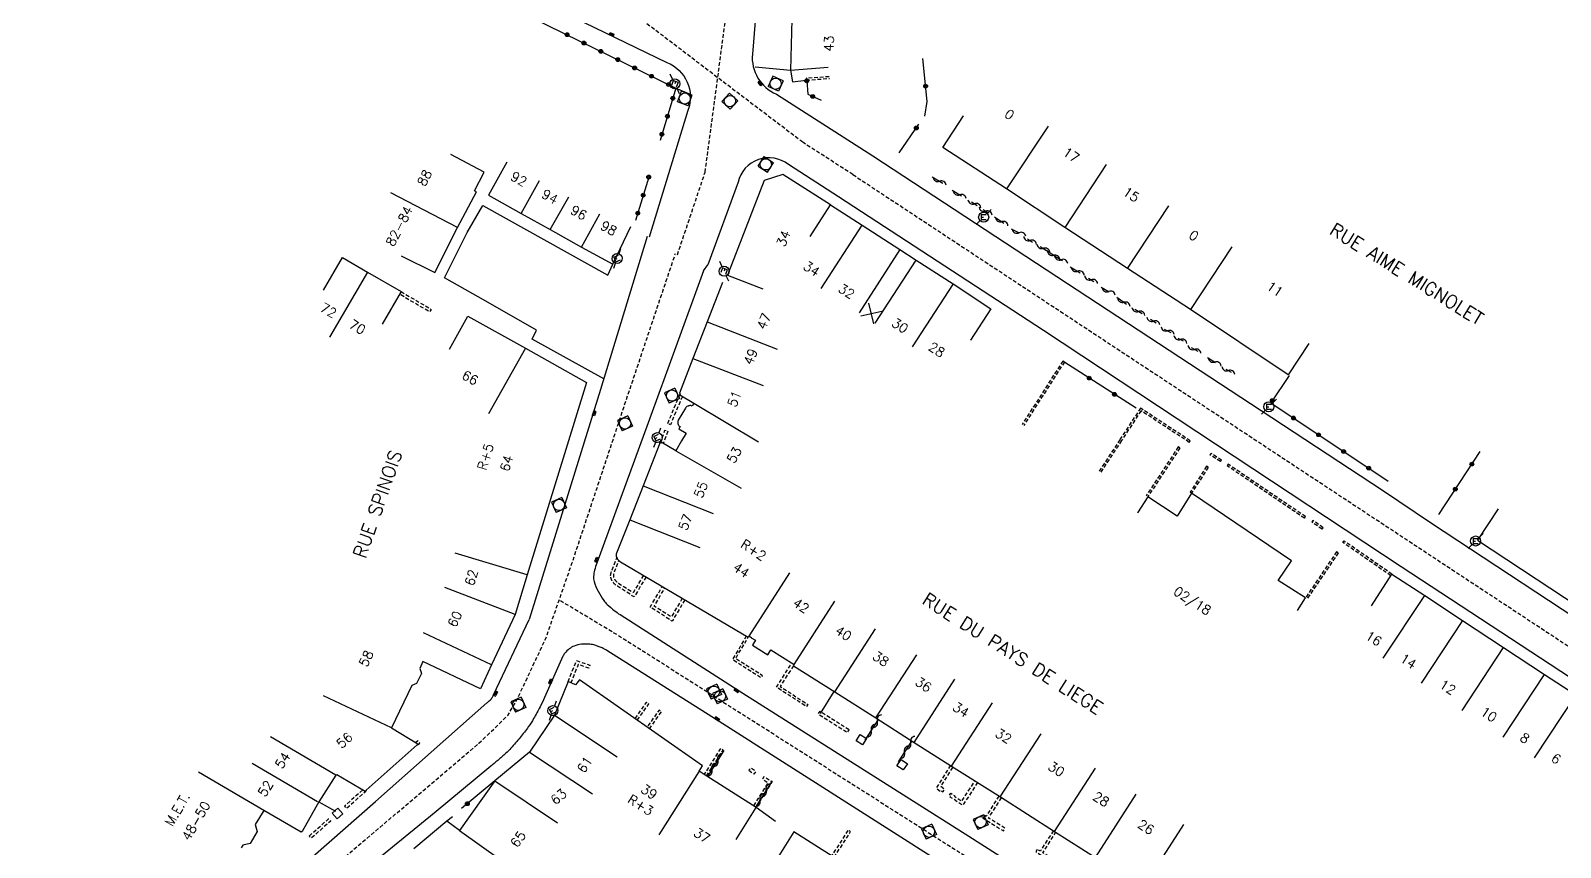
# Model space of a CAD drawing. Header units: millimetres. Extents: x 155999 to 157000, y 122000 to 123000.
# Drawn here: x 156185.3 to 156388.5, y 122509.4 to 122617.9 of the extents above; entities that cross this region are included whole.
import ezdxf
from ezdxf.enums import TextEntityAlignment as Align

# ---------------------------------------------------------------- set-up
doc = ezdxf.new("R2010")
doc.units = ezdxf.units.MM
doc.linetypes.add('DASHED', pattern=[0.75, 0.5, -0.25])
doc.layers.get('0').update_dxf_attribs({"linetype": 'CONTINUOUS'})
for name, color, linetype in [('W0001', 6, 'DASHED'), ('W0008', 7, 'CONTINUOUS'), ('W0100', 7, 'CONTINUOUS'), ('W0112', 1, 'DASHED'), ('W0310', 3, 'CONTINUOUS'), ('W0322', 7, 'CONTINUOUS'), ('W0334', 7, 'CONTINUOUS'), ('W0400', 7, 'CONTINUOUS'), ('W0420', 7, 'CONTINUOUS'), ('W0471', 7, 'CONTINUOUS'), ('W0984', 7, 'CONTINUOUS'), ('W0989', 7, 'CONTINUOUS'), ('W0991', 7, 'CONTINUOUS'), ('W1102', 7, 'CONTINUOUS')]:
    doc.layers.add(name, color=color, linetype=linetype)
doc.styles.get("Standard").update_dxf_attribs({"font": 'romans.shx', "width": 0.85})

# ---------------------------------------------------------------- blocks, each defined once
blk = doc.blocks.new('T400')
for p, q in [((-0.15, 0.3), (0.15, 0.3)), ((-0.15, -0.25), (-0.15, 0.3)), ((-0.15, 0.15), (0.15, 0.15)), ((-0.15, 0), (0.15, 0)), ((0.15, 0.3), (0.15, -0.25)), ((-0.15, -0.15), (0.15, -0.15)), ((-0.15, -0.25), (-0.15, -0.3)), ((-0.15, -0.3), (0.15, -0.3)), ((0.15, -0.3), (0.15, -0.25))]:
    blk.add_line(p, q)
blk = doc.blocks.new('T420')
for p, q in [((0.75, 0.75), (-0.75, 0.75)), ((-0.75, 0.75), (-0.75, -0.75)), ((0.75, 0.75), (0.75, -0.75)), ((0.75, -0.75), (-0.75, -0.75))]:
    blk.add_line(p, q)
blk.add_ellipse((0, 0), major_axis=(-0.53, 0.53), ratio=1, start_param=3.926991, end_param=10.210176)
blk = doc.blocks.new('t112o')
at = {"color": 0, "linetype": 'Continuous'}
for p, q in [((-0.5, 0.5), (0.5, 0.5)), ((-0.5, -0.5), (-0.5, 0.5)), ((0.5, 0.5), (0.5, -0.5)), ((0.5, -0.5), (-0.5, -0.5))]:
    blk.add_line(p, q, dxfattribs=at)
blk = doc.blocks.new('T471')
for p, q in [((-0.333334, 0.333334), (-0.333334, -0.333334)), ((-0.333334, 0.333334), (0.333334, 0.333334)), ((-0.333334, 0), (0, 0)), ((0.500001, 0.500001), (1.000002, 1.000002)), ((-0.500001, -0.500001), (-1.000002, -1.000002)), ((-0.333334, -0.333334), (0.333334, -0.333334))]:
    blk.add_line(p, q)
blk.add_ellipse((0, 0), major_axis=(0.471405, 0.471405), ratio=1, start_param=5.4977871438, end_param=11.780972451)
blk = doc.blocks.new('t322o')
at = {"color": 0, "linetype": 'Continuous'}
for radius in [0.25, 0.15]:
    blk.add_circle((0, 0), radius, dxfattribs=at)
blk = doc.blocks.new('t310o')
at = {"color": 0, "linetype": 'Continuous'}
for centre, start, end in [((-0.5, 0.38), 216.8699, 323.1304), ((0.5, -0.37), 36.8699, 143.1303)]:
    blk.add_arc(centre, 0.625, start, end, dxfattribs=at)
blk = doc.blocks.new('t991o')
at = {"color": 0, "linetype": 'Continuous'}
for p, q in [((-1, 1), (1, -1)), ((-1, -1), (1, 1))]:
    blk.add_line(p, q, dxfattribs=at)

msp = doc.modelspace()

# ---------------------------------------------------------------- linework, layer by layer
at = {"layer": 'W0001'}
msp.add_line((156294.54, 122598.73), (156287.88, 122603.02), dxfattribs=at)
msp.add_lwpolyline([(156287.88, 122603.02), (156266.63, 122619.18), (156159.09, 122671.12), (156142.27, 122679.31), (156127.82, 122686.31), (156126.02, 122687.22), (156096, 122701.75), (156069.08, 122714.77), (156067.25, 122715.65), (156050.39, 122723.83), (156045.82, 122726.02), (156036.07, 122730.76), (156029.43, 122734, -0.071688), (156023.62, 122737.77), (156008.43, 122750.97), (156000, 122758.28)], format="xyb", dxfattribs=at)
msp.add_lwpolyline([(156271.23, 122588.07), (156274.92, 122599.05), (156278.38, 122624.96), (156279.83, 122638.76)], dxfattribs=at)
at = {"layer": 'W0001', "flags": 128}
for points in [[(156294.54, 122598.73), (156429.23, 122509.94), (156435.82, 122509.36), (156448.41, 122504.65), (156448.41, 122504.65)], [(156090.21, 122421.92), (156127, 122443.97), (156180.65, 122476.32), (156180.65, 122476.32), (156190.43, 122482.22), (156212.29, 122495.9), (156217.33, 122499.82), (156244.88, 122523.19), (156248.73, 122526.9), (156250.02, 122529.15), (156253.79, 122537.2), (156257.28, 122547.22), (156264.17, 122567.97), (156270.97, 122588.23)], [(156371.38, 122468.74), (156339.68, 122488.92), (156299.79, 122514.35), (156263.2, 122537.62), (156255.54, 122542.21)]]:
    msp.add_lwpolyline(points, dxfattribs=at)
at = {"layer": 'W0008'}
msp.add_line((156274.71, 122585.94), (156275.28, 122586.75), dxfattribs=at)
for points in [[(156283.13, 122638.35), (156281.19, 122614.73, 0.325754), (156284.4, 122609.43), (156297.18, 122601.22)], [(156246.58, 122624.91), (156269.84, 122613.63, -0.408892), (156272.64, 122607.25), (156267.49, 122590.41)], [(156292.63, 122595.77), (156285.98, 122600.06, 0.550563), (156279.3, 122597.71), (156275.28, 122586.75)]]:
    msp.add_lwpolyline(points, format="xyb", dxfattribs=at)
at = {"layer": 'W0008', "flags": 128}
for points in [[(156297.18, 122601.22), (156348.77, 122567.38), (156364.88, 122556.8), (156371.38, 122552.43), (156395.61, 122536.49)], [(156261.46, 122571.58), (156251.94, 122576.89), (156252.52, 122578.06), (156245.78, 122581.9), (156240.3, 122585.01), (156243.33, 122591.02), (156245.39, 122594.64), (156262, 122585.38), (156262.68, 122586.81)], [(156267.22, 122590.51), (156261.01, 122570.18), (156251.53, 122539.62)]]:
    msp.add_lwpolyline(points, dxfattribs=at)
for points in [[(156425.8, 122498.9), (156424.28, 122505.98, 0.0886), (156422.96, 122509.05, 0.0149), (156422.32, 122509.97, 0.0906), (156420.87, 122511.51), (156409.13, 122519.19), (156389.84, 122531.87), (156367.38, 122546.63), (156342.7, 122562.93), (156319.88, 122578.02), (156292.63, 122595.77), (156292.63, 122595.77)], [(156274.71, 122585.94), (156267.34, 122565.77), (156264.38, 122557.67), (156260.52, 122547.13, 0.02959), (156260.24, 122546.19, 0.034692), (156260.1, 122545.35, 0.099541), (156260.17, 122544.69, 0.046783), (156260.71, 122543.39, 0.02779), (156261.45, 122542.18, 0.054884), (156261.92, 122541.64, 0.019599), (156262.86, 122540.83, 0.025886), (156263.62, 122540.28), (156279.93, 122529.86), (156309.94, 122510.84), (156355.01, 122482.07), (156372.76, 122470.78)], [(156185, 122483.08), (156185.91, 122483.43), (156190.61, 122486.27), (156205.49, 122495.09, 0.000954), (156207.41, 122496.23, 0.001062), (156209.13, 122497.26, 0.017277), (156210.47, 122498.13, 0.008214), (156213.21, 122500.12, 0.004968), (156215.64, 122501.99, 0.009215), (156216.93, 122503.03, 0.002475), (156219.07, 122504.86, 0.003473), (156220.58, 122506.18), (156222.81, 122508.14), (156222.81, 122508.14), (156231.16, 122515.46), (156245.93, 122528.56, 0.003301), (156246.26, 122528.85, 0.005743), (156246.45, 122529.03, 0.058735), (156246.61, 122529.22, 0.033909), (156246.82, 122529.61), (156251.53, 122539.64)], [(156307.85, 122506.28), (156275.83, 122526.69), (156261.87, 122535.53, 0.042421), (156261.23, 122535.86, 0.026428), (156260.15, 122536.25, 0.058003), (156259.45, 122536.37, 0.042322), (156258.48, 122536.34, 0.063469), (156257.53, 122536.11, 0.082488), (156256.87, 122535.73, 0.041933), (156256.29, 122535.16, 0.072672), (156256.04, 122534.76), (156253.6, 122529.27, -0.015391), (156253, 122528.03, -0.011838), (156252.14, 122526.47, -0.022608), (156251.44, 122525.38, -0.016531), (156250.36, 122523.96, -0.013529), (156249.13, 122522.53, -0.026881), (156248.45, 122521.86, -0.003821), (156247.37, 122520.92, -0.004568), (156246.44, 122520.14), (156238.95, 122513.93), (156227.4, 122504.48)]]:
    msp.add_lwpolyline(points, format="xyb", dxfattribs=at)
at = {"layer": 'W0100'}
for points in [[(156291.65, 122631.85), (156286.65, 122631.91), (156286.57, 122625.92), (156286.43, 122619.34), (156286.27, 122612.59), (156291.28, 122613.01)], [(156291.57, 122594.72), (156285.26, 122598.72), (156282.77, 122597.93), (156277.91, 122585.35)]]:
    msp.add_lwpolyline(points, dxfattribs=at)
at = {"layer": 'W0100', "flags": 128}
for points in [[(156355.1, 122576.3), (156352.35, 122572.12), (156339.36, 122580.79), (156331, 122586.25), (156322.7, 122591.7), (156314.96, 122596.83), (156306.47, 122602.34), (156309.22, 122606.52), (156309.22, 122606.52)], [(156234.56, 122587.95), (156239.03, 122585.71), (156242.05, 122591.71), (156244.54, 122596.43), (156244.27, 122596.57), (156245.59, 122599.06), (156241.16, 122601.4)], [(156248.57, 122600.37), (156246.14, 122596), (156250.51, 122593.57), (156254.36, 122591.42), (156258.51, 122589.11), (156262.68, 122586.81), (156265.04, 122591.84)], [(156288.89, 122590.5), (156291.57, 122594.72), (156295.79, 122591.99), (156300.8, 122588.77), (156302.96, 122587.38), (156307.85, 122584.23), (156312.87, 122580.92), (156310.15, 122576.73), (156310.15, 122576.73)], [(156224.25, 122583.39), (156226.75, 122587.71), (156230.08, 122585.79), (156234.54, 122583.18), (156232.02, 122578.86)], [(156240.97, 122575.54), (156243.39, 122579.92), (156251.07, 122575.67), (156259.18, 122571.1), (156251.28, 122545.55), (156249.7, 122540.3), (156246.55, 122533.62), (156245.09, 122530.44), (156237.44, 122534.05), (156237.01, 122533.14), (156237.25, 122532.48), (156236.61, 122531.12), (156235.95, 122530.88), (156233.29, 122525.24), (156236.75, 122523.14), (156236.66, 122523), (156229.91, 122516.96), (156229.78, 122516.8), (156226.02, 122519), (156225.87, 122518.96), (156223.6, 122515.44), (156221.42, 122511.48), (156221.34, 122511.5), (156221.27, 122511.38), (156216.31, 122514.28), (156215.17, 122512.39), (156215.44, 122511.46), (156214.48, 122509.88), (156213.53, 122509.67), (156213.31, 122509.29)], [(156380.24, 122554.35), (156377.48, 122550.18), (156394.91, 122538.69), (156404.43, 122532.51), (156407.41, 122537.81), (156418.13, 122532.18), (156421.57, 122538.58), (156422.77, 122543.76), (156424.57, 122556.94), (156425.4, 122562.3), (156416.98, 122566.95), (156412.63, 122568.52), (156412.63, 122568.52)], [(156353.57, 122540.82), (156354.65, 122542.51), (156351.03, 122544.82), (156352.8, 122547.43), (156339.53, 122556.41), (156337.62, 122553.36), (156333.7, 122555.92), (156332.33, 122553.82), (156332.33, 122553.82)], [(156363.42, 122541.45), (156366.14, 122545.65), (156370.49, 122542.84), (156375.5, 122539.52), (156380.94, 122535.92), (156386.39, 122532.35), (156390.54, 122529.62), (156394.72, 122526.85), (156400.16, 122523.24), (156405.59, 122519.68), (156408.2, 122517.96), (156405.49, 122513.76), (156405.49, 122513.76)], [(156279.03, 122510.43), (156281.71, 122514.65), (156274.68, 122519.12), (156274.12, 122519.48), (156274.57, 122520.18), (156258.22, 122531.63), (156257.72, 122530.98), (156256.71, 122531.39), (156254.91, 122526.95), (156251.61, 122522), (156247, 122518.2), (156242.31, 122511.59), (156240.62, 122512.83), (156236.23, 122509.19)], [(156357.9, 122460.14), (156360.63, 122464.32), (156355.33, 122467.79), (156349.63, 122471.37), (156343.95, 122475.03), (156338.81, 122478.29), (156333.29, 122481.81), (156328.13, 122485.08), (156322.88, 122488.44), (156317.62, 122491.8), (156312.41, 122495.1), (156307.02, 122498.52), (156301.92, 122501.71), (156296.92, 122504.97), (156291.81, 122508.22), (156286.7, 122511.44), (156284.04, 122507.2)]]:
    msp.add_lwpolyline(points, dxfattribs=at)
msp.add_lwpolyline([(156277.23, 122584.41), (156275.18, 122579.16), (156273.3, 122574.32), (156271.52, 122569.69), (156271.62, 122569.63), (156271.54, 122569.49), (156273.42, 122568.37), (156273.19, 122567.97, 0.066728), (156273.01, 122568.04, 0.089436), (156272.87, 122568.04, 0.032647), (156272.69, 122568.01, 0.06253), (156272.61, 122567.97, 0.053776), (156272.42, 122567.84, 0.073738), (156272.32, 122567.71), (156271.36, 122566.13, 0.097521), (156271.3, 122565.98, 0.065482), (156271.3, 122565.73, 0.045415), (156271.31, 122565.64, 0.027843), (156271.36, 122565.5, 0.090189), (156271.44, 122565.38), (156271.59, 122565.26), (156271.41, 122564.95), (156272.38, 122564.39), (156271.79, 122563.38), (156271.02, 122562.05), (156269.07, 122563.18), (156268.98, 122563.04), (156268.92, 122563.06), (156266.67, 122557.41), (156264.9, 122552.89), (156263.15, 122548.46, 0.133789), (156263.09, 122548.2, 0.098997), (156263.12, 122548.02, 0.029998), (156263.22, 122547.78, 0.055334), (156263.3, 122547.66, 0.030915), (156263.53, 122547.42, 0.055323), (156263.68, 122547.3), (156280.65, 122537.28), (156280.65, 122537.28), (156280.75, 122537.44), (156280.98, 122537.3), (156281.06, 122537.25), (156281.04, 122537.22), (156281.6, 122536.87), (156281.25, 122536.3), (156281.2, 122536.21), (156283.23, 122534.94), (156283.66, 122535.61), (156286.74, 122533.66), (156286.64, 122533.49), (156292.13, 122530.01), (156297.59, 122526.56), (156302.66, 122523.29), (156307.66, 122520.16), (156314.13, 122516.07), (156321.32, 122511.49), (156326.76, 122508.03)], format="xyb", dxfattribs=at)
at = {"layer": 'W0112'}
for p, q in [((156322.42, 122573.96), (156317.02, 122565.54)), ((156322.63, 122573.83), (156317.23, 122565.41)), ((156322.63, 122573.83), (156322.42, 122573.96)), ((156332.74, 122567.71), (156330, 122563.52)), ((156332.81, 122567.36), (156330.21, 122563.39)), ((156339.35, 122563.37), (156332.74, 122567.71)), ((156339.22, 122563.16), (156332.81, 122567.36)), ((156330, 122563.52), (156327.26, 122559.34)), ((156330.21, 122563.39), (156327.47, 122559.21)), ((156337.76, 122562.56), (156333.49, 122556.06)), ((156337.97, 122562.42), (156333.7, 122555.92)), ((156337.97, 122562.42), (156337.76, 122562.56)), ((156339.22, 122563.16), (156339.35, 122563.37)), ((156341.51, 122559.98), (156339.32, 122556.55)), ((156341.72, 122559.85), (156339.53, 122556.41)), ((156341.72, 122559.85), (156341.51, 122559.98)), ((156342, 122561.48), (156342.13, 122561.69)), ((156343.36, 122560.6), (156342, 122561.48)), ((156343.5, 122560.81), (156342.13, 122561.69)), ((156343.36, 122560.6), (156343.5, 122560.81)), ((156344.39, 122560.25), (156344.25, 122560.05)), ((156354.51, 122553.09), (156344.25, 122560.05)), ((156354.65, 122553.3), (156344.39, 122560.25)), ((156339.53, 122556.41), (156339.32, 122556.55)), ((156354.51, 122553.09), (156354.65, 122553.3)), ((156355.64, 122552.78), (156355.49, 122552.58)), ((156356.85, 122551.63), (156355.49, 122552.58)), ((156357, 122551.83), (156355.64, 122552.78)), ((156356.85, 122551.63), (156357, 122551.83)), ((156359.63, 122549.86), (156359.77, 122550.07)), ((156366, 122545.44), (156359.63, 122549.86)), ((156366.14, 122545.65), (156359.77, 122550.07)), ((156358.79, 122548.62), (156354.65, 122542.51)), ((156359, 122548.48), (156354.86, 122542.37)), ((156359, 122548.48), (156358.79, 122548.62))]:
    msp.add_line(p, q, dxfattribs=at)
msp.add_lwpolyline([(156291.4, 122611.73), (156288.33, 122611.51), (156288.34, 122611.28), (156291.42, 122611.5)], dxfattribs=at)
at = {"layer": 'W0112', "flags": 128}
for points in [[(156234.54, 122583.18), (156238.55, 122580.83), (156238.35, 122580.49), (156234.34, 122582.83)], [(156271.9, 122569.27), (156270.31, 122565.51), (156269.94, 122565.67), (156271.62, 122569.63)], [(156268.92, 122563.06), (156269.59, 122564.78), (156269.96, 122564.64), (156269.34, 122563.02)], [(156272.23, 122542.25), (156270.55, 122539.41), (156267.62, 122541.29), (156269.24, 122544.02)], [(156271.89, 122542.46), (156270.42, 122539.97), (156268.16, 122541.41), (156269.58, 122543.82)], [(156280.39, 122537.44), (156278.57, 122534.34), (156282.37, 122531.92), (156282.54, 122532.17), (156278.97, 122534.44), (156280.65, 122537.28)], [(156256.71, 122531.39), (156257.85, 122534.19), (156259.61, 122533.55), (156259.48, 122533.17), (156258.08, 122533.68), (156257.08, 122531.24)], [(156286.64, 122533.49), (156284.89, 122530.74), (156288.58, 122528.34), (156288.4, 122528.05), (156284.41, 122530.64), (156286.44, 122533.85)], [(156236.68, 122523.03), (156236.72, 122522.99), (156237.01, 122523.23), (156236.75, 122523.54), (156236.48, 122523.31)], [(156307.5, 122520.27), (156305.6, 122517.23), (156306.26, 122516.77), (156306.31, 122516.87), (156306.48, 122516.74), (156306.72, 122517.06), (156306.21, 122517.45), (156307.84, 122520.05)], [(156281.67, 122514.67), (156283.84, 122518.07), (156282.73, 122518.76), (156282.52, 122518.42), (156283.28, 122517.95), (156281.34, 122514.89)], [(156311.08, 122518), (156309.15, 122514.95), (156307.47, 122516.04), (156307.52, 122516.11), (156307.34, 122516.23), (156307.57, 122516.56), (156308.07, 122516.21), (156308.04, 122516.15), (156309.03, 122515.51), (156310.74, 122518.21)], [(156229.44, 122517), (156227.01, 122514.83), (156227.27, 122514.54), (156229.86, 122516.84), (156229.83, 122516.87)], [(156313.94, 122516.19), (156312.23, 122513.48), (156312.01, 122513.62), (156311.8, 122513.28), (156314.53, 122511.56), (156314.74, 122511.89), (156312.56, 122513.27), (156314.28, 122515.97)], [(156321.17, 122511.59), (156319.44, 122508.87), (156319.03, 122509.13), (156318.82, 122508.79), (156320.22, 122507.9), (156320.43, 122508.24), (156319.78, 122508.65), (156321.51, 122511.38)]]:
    msp.add_lwpolyline(points, dxfattribs=at)
for points in [[(156267.07, 122545.3), (156265.49, 122542.63), (156263.27, 122544.05, -0.069734), (156262.83, 122544.42, -0.069248), (156262.51, 122544.9, -0.064779), (156262.39, 122545.28, -0.089201), (156262.38, 122545.57, -0.02258), (156262.47, 122545.97, -0.031717), (156262.56, 122546.25), (156263.19, 122547.82)], [(156266.72, 122545.51), (156265.36, 122543.19), (156263.48, 122544.39, -0.069734), (156263.13, 122544.69, -0.069248), (156262.87, 122545.07, -0.064779), (156262.78, 122545.35, -0.089201), (156262.78, 122545.5, -0.02258), (156262.86, 122545.87, -0.031717), (156262.93, 122546.1), (156263.48, 122547.46)]]:
    msp.add_lwpolyline(points, format="xyb", dxfattribs=at)
for points, elevation in [([(156265.91, 122526.25), (156267.45, 122528.44), (156267.12, 122528.67), (156265.59, 122526.48)], 3.26), ([(156267.53, 122525.11), (156269.12, 122527.38), (156268.8, 122527.61), (156267.21, 122525.34)], 3.25), ([(156275.11, 122518.85), (156277.31, 122522.3), (156276.97, 122522.51), (156274.77, 122519.06)], 5.44), ([(156292.07, 122508.06), (156294.24, 122511.46), (156293.9, 122511.67), (156291.74, 122508.27)], 4.35)]:
    msp.add_lwpolyline(points, dxfattribs=dict(at, elevation=elevation))
for points in [[(156294.04, 122524.97), (156290.14, 122527.45), (156289.92, 122527.11), (156293.83, 122524.63)], [(156280.73, 122519.61), (156281.42, 122519.1), (156281.66, 122519.42), (156280.97, 122519.93)], [(156222.33, 122510.87), (156224.92, 122513.17), (156225.19, 122512.87), (156222.6, 122510.58)]]:
    msp.add_lwpolyline(points, close=True, dxfattribs=at)
at = {"layer": 'W0310'}
for p, q in [((156305.07, 122598.43), (156306.47, 122597.6)), ((156307.75, 122596.65), (156308.98, 122595.9)), ((156310.31, 122595.09), (156311.05, 122594.62)), ((156311.83, 122594.08), (156312.53, 122593.64)), ((156313.35, 122593.12), (156314.59, 122592.29)), ((156315.58, 122591.52), (156316.62, 122590.99)), ((156317.75, 122590.19), (156318.4, 122589.77)), ((156319.42, 122589.19), (156320.27, 122588.66)), ((156323.41, 122586.46), (156324.73, 122585.68)), ((156325.82, 122584.96), (156326.56, 122584.55)), ((156327.5, 122583.76), (156328.59, 122583.15)), ((156329.58, 122582.43), (156330.87, 122581.54)), ((156331.98, 122580.85), (156332.94, 122580.26)), ((156334.05, 122579.51), (156334.84, 122579.03)), ((156335.9, 122578.21), (156336.79, 122577.77)), ((156337.69, 122577.02), (156338.39, 122576.63)), ((156339.47, 122575.75), (156340.35, 122575.27)), ((156341.63, 122574.45), (156342.71, 122573.76)), ((156344.08, 122572.9), (156344.77, 122572.48))]:
    msp.add_line(p, q, dxfattribs=at)
at = {"layer": 'W0310', "flags": 128}
msp.add_lwpolyline([(156320.26, 122588.68), (156321.32, 122587.92), (156322.36, 122587.33), (156322.36, 122587.33)], dxfattribs=at)
for points, elevation in [([(156296.17, 122523.61), (156297.93, 122526.34)], 5.94), ([(156300.6, 122520.75), (156302.36, 122523.48)], 6.01), ([(156277.42, 122522.23), (156275.22, 122518.78)], 5.45), ([(156283.81, 122518.19), (156281.6, 122514.72)], 5.46)]:
    msp.add_lwpolyline(points, dxfattribs=dict(at, elevation=elevation))
at = {"layer": 'W0322'}
for p, q in [((156300.71, 122601.61), (156303.31, 122605.41)), ((156332.17, 122567.7), (156322.56, 122573.86)), ((156372.35, 122553.6), (156377.85, 122561.95))]:
    msp.add_line(p, q, dxfattribs=at)
for points in [[(156245.37, 122622.82), (156271.04, 122610.2), (156268.93, 122603.27)], [(156288.41, 122611.17), (156288.55, 122609.4), (156290.35, 122608.6)], [(156267.43, 122598.4), (156265.67, 122592.61)]]:
    msp.add_lwpolyline(points, dxfattribs=at)
at = {"layer": 'W0322', "flags": 128}
for points in [[(156304.1, 122606.5), (156304.39, 122608.42), (156303.84, 122614.14), (156303.84, 122614.14)], [(156352.47, 122572.03), (156350.04, 122568.41), (156365.63, 122558), (156365.63, 122558)], [(156247, 122518.2), (156242.57, 122514.53)], [(156241.38, 122513.44), (156240.62, 122512.83)], [(156284.25, 122512.79), (156281.71, 122514.65)]]:
    msp.add_lwpolyline(points, dxfattribs=at)
for points, elevation in [([(156290.23, 122527.17), (156292.05, 122530.06)], 5.27), ([(156225.88, 122514.14), (156223.58, 122515.4)], 3.35)]:
    msp.add_lwpolyline(points, dxfattribs=dict(at, elevation=elevation))
at = {"layer": 'W0334'}
for points in [[(156281.55, 122613.02), (156286.27, 122612.59), (156286.53, 122611.07), (156288.34, 122611.28)], [(156271.04, 122610.2), (156272.95, 122609.41)]]:
    msp.add_lwpolyline(points, dxfattribs=at)
at = {"layer": 'W1102'}
for p, q in [((156320.46, 122605.18), (156314.96, 122596.83)), ((156328.2, 122600.05), (156322.7, 122591.7)), ((156331, 122586.25), (156336.5, 122594.6)), ((156290.35, 122583.6), (156295.79, 122591.99)), ((156300.8, 122588.77), (156295.36, 122580.38)), ((156344.86, 122589.14), (156339.36, 122580.79)), ((156297.52, 122578.99), (156302.96, 122587.38)), ((156307.85, 122584.23), (156302.42, 122575.83)), ((156364.99, 122534.48), (156370.49, 122542.84)), ((156375.5, 122539.52), (156370.01, 122531.17)), ((156375.45, 122527.57), (156380.94, 122535.92)), ((156380.9, 122523.99), (156386.39, 122532.35)), ((156390.54, 122529.62), (156385.04, 122521.26))]:
    msp.add_line(p, q, dxfattribs=at)
at = {"layer": 'W1102', "flags": 128}
for points in [[(156250.51, 122593.57), (156252.94, 122597.94)], [(156242.05, 122591.71), (156233.16, 122596.29)], [(156254.36, 122591.42), (156256.8, 122595.78)], [(156258.51, 122589.11), (156260.94, 122593.5)], [(156230.08, 122585.79), (156225.05, 122577.14)], [(156275.18, 122579.16), (156284.49, 122575.52)], [(156251.07, 122575.67), (156246.16, 122566.96)], [(156273.3, 122574.32), (156282.62, 122570.7)], [(156273.42, 122568.37), (156282.01, 122563.25)], [(156271.02, 122562.05), (156279.69, 122557.07)], [(156266.67, 122557.41), (156275.97, 122553.73)], [(156264.9, 122552.89), (156274.2, 122549.22)], [(156251.28, 122545.55), (156241.71, 122548.43)], [(156249.7, 122540.3), (156240.34, 122543.89)], [(156246.55, 122533.62), (156237.51, 122537.88)], [(156302.66, 122523.29), (156308.08, 122531.69)], [(156233.29, 122525.24), (156224.24, 122529.5)], [(156225.87, 122518.96), (156217.2, 122524.06)], [(156251.61, 122522), (156259.94, 122516.46)], [(156216.31, 122514.28), (156207.64, 122519.38)], [(156223.46, 122515.4), (156214.78, 122520.5)], [(156274.12, 122519.48), (156268.75, 122511.04)], [(156247, 122518.2), (156255.32, 122512.65)], [(156242.31, 122511.59), (156250.46, 122505.81)]]:
    msp.add_lwpolyline(points, dxfattribs=at)
at = {"layer": 'W1102'}
for points in [[(156288.89, 122590.5), (156291.57, 122594.72)], [(156277.91, 122585.35), (156282.57, 122583.55)]]:
    msp.add_lwpolyline(points, dxfattribs=at)
at = {"layer": 'W1102', "flags": 128}
for points, elevation in [([(156280.75, 122537.44), (156286.17, 122545.84)], -6.25), ([(156286.74, 122533.66), (156292.16, 122542.06)], -6.25), ([(156292.13, 122530.01), (156297.55, 122538.41)], -6.25), ([(156297.59, 122526.56), (156303.02, 122534.96)], -6.25), ([(156307.66, 122520.16), (156313.09, 122528.56)], -6.25), ([(156254.91, 122526.95), (156263.23, 122521.4)], 5.02), ([(156314.11, 122516.06), (156319.54, 122524.46)], 1.16), ([(156321.32, 122511.49), (156326.75, 122519.89)], -6.25), ([(156326.76, 122508.03), (156332.18, 122516.43)], -6.25), ([(156333.08, 122504.01), (156338.5, 122512.41)], -6.25)]:
    msp.add_lwpolyline(points, dxfattribs=dict(at, elevation=elevation))

# ---------------------------------------------------------------- block references
at = {"layer": 'W0112'}
for p, rotation in [((156295.66, 122523.68, 5.68), 327.2894251257337), ((156301.09, 122520.34, 5.48), 326.6166155172592), ((156226.1, 122513.88, 3.33), 41.51043101116622)]:
    msp.add_blockref('t112o', p, dxfattribs=dict(at, rotation=rotation))
at = {"layer": 'W0310'}
for p, rotation in [((156306.07, 122597.84), 329.2982907949525), ((156308.73, 122596.05), 328.6453519470223), ((156310.68, 122594.85), 328.6453519470223), ((156312.18, 122593.86), 328.6453519470223), ((156314.31, 122592.48), 326.1129929789705), ((156316.61, 122591), 333.1935662699403), ((156318.08, 122589.98), 328.6453519470223), ((156319.85, 122588.93), 328.6453519470223), ((156321.2, 122588.01), 324.5472973031224), ((156322.2, 122587.42), 330.2154406019487), ((156324.41, 122585.88), 329.5764099279298), ((156326.19, 122584.76), 328.6453519470223), ((156328.51, 122583.2), 330.919217035216), ((156330.53, 122581.77), 325.4244170211302), ((156332.46, 122580.55), 328.6453519470223), ((156334.45, 122579.27), 328.6453519470223), ((156336.34, 122577.99), 328.6453519470223), ((156338.04, 122576.83), 328.6453519470223), ((156339.91, 122575.51), 328.6453519470223), ((156342.6, 122573.83), 327.5879336214754), ((156344.42, 122572.69), 328.6453519470223), ((156296.99, 122524.87), 57.13166885903964), ((156297.8, 122526.13), 57.13166885903964), ((156302.23, 122523.27), 57.13166885911765), ((156276.61, 122520.96), 237.5358963107956), ((156301.41, 122522.01), 57.13166885911765), ((156275.81, 122519.7), 237.5358963107956), ((156283.01, 122516.93), 237.5358963107142), ((156282.2, 122515.66), 237.5358963107142)]:
    msp.add_blockref('t310o', p, dxfattribs=dict(at, rotation=rotation))
at = {"layer": 'W0322'}
for p, rotation in [((156256.59, 122617.31), 333.8160293894271), ((156258.83, 122616.2), 333.8160293894271), ((156261.07, 122615.1), 333.8160293894271), ((156263.32, 122614), 333.8160293894271), ((156265.56, 122612.89), 333.8160293894271), ((156267.81, 122611.79), 333.8160293894271), ((156270.05, 122610.69), 333.8160293894271), ((156288.41, 122611.17), 274.622164963809), ((156304.2, 122610.47), 95.49047513275332), ((156270.63, 122608.86), 253.078572751053), ((156289.21, 122609.11), 336.1310565222), ((156269.91, 122606.47), 253.078572751053), ((156302.97, 122604.92), 55.66940667437825), ((156269.18, 122604.08), 253.078572751053), ((156267.43, 122598.4), 253.058906089868), ((156266.7, 122596), 253.058906089868), ((156265.97, 122593.61), 253.058906089868), ((156325.93, 122571.7), 147.3146936508797), ((156329.29, 122569.54), 147.3146936508797), ((156350.24, 122568.71), 236.0584257816132), ((156353.07, 122566.39), 326.2727290235396), ((156356.39, 122564.17), 326.2727290235396), ((156359.72, 122561.95), 326.2727290235396), ((156363.05, 122559.73), 326.2727290235396), ((156376.75, 122560.28), 56.63029605111628), ((156374.55, 122556.94), 56.63029605111628), ((156243.34, 122515.17), 219.6612647595588)]:
    msp.add_blockref('t322o', p, dxfattribs=dict(at, rotation=rotation))
at = {"layer": 'W0400'}
for p, rotation in [((156262.51, 122617.34), 64.12122717957101), ((156282.25, 122610.85), 219.5218056224033), ((156260.19, 122567.03), 162.7611935840386), ((156260.52, 122547.57), 339.8937889554359), ((156254.38, 122531.4), 336.0140566805192), ((156247.09, 122529.81), 334.8524420825129), ((156279.1, 122530.21), 57.42905379974894), ((156276.51, 122526.43), 237.4923647794149)]:
    msp.add_blockref('T400', p, dxfattribs=dict(at, rotation=rotation))
at = {"layer": 'W0420'}
for p, rotation in [((156284.28, 122610.8), 336.1310565222), ((156272.22, 122608.83), 249.807175433148), ((156278.21, 122608.48), 318.003473488615), ((156282.98, 122600.08), 147.612160836815), ((156270.52, 122569.37, 4.7), 24.40105156408585), ((156264.29, 122565.68, 4.7), 24.40105156409344), ((156255.53, 122554.86, 4.35), 24.40105156409344), ((156250.1, 122528.31, 3.96), 24.40105156408585), ((156276.08, 122530.05, 4.84), 24.40105156408585), ((156276.9, 122529.43, 4.86), 24.40105156409344), ((156311.5, 122512.72, 5.49), 24.40105156409344), ((156304.64, 122511.45, 5.56), 24.40105156408585)]:
    msp.add_blockref('T420', p, dxfattribs=dict(at, rotation=rotation))
at = {"layer": 'W0471'}
for p, rotation in [((156270.89, 122610.78), 249.807175433148), ((156263.24, 122587.58, 4.04), 24.40105156409344), ((156277.43, 122585.9), 248.848596420719), ((156268.56, 122563.79, 4.56), 24.40105156407895), ((156254.69, 122527.53, 3.97), 24.40105156408585)]:
    msp.add_blockref('T471', p, dxfattribs=dict(at, rotation=rotation))
for p in [(156311.91, 122593.08), (156349.79, 122567.89), (156377.25, 122550.06)]:
    msp.add_blockref('T471', p, dxfattribs=at)
at = {"layer": 'W0991', "rotation": 57.98446945491702}
msp.add_blockref('t991o', (156296.99, 122580.27), dxfattribs=at)

# ---------------------------------------------------------------- texts
at = {"layer": 'W0984'}
for s, rotation, p in [('R+5', 72.82, (156245.75, 122561.24)), ('R+2', 326.6969, (156281.36, 122548.86)), ('M.E.T.', 59.5468, (156204.82, 122514.42)), ('R+3', 327.5359, (156266.36, 122514.99))]:
    msp.add_text(s, height=1.25, rotation=rotation, dxfattribs=at).set_placement(p, align=Align.MIDDLE)
at = {"layer": 'W0989'}
for s, rotation, p in [('RUE AIME MIGNOLET', 328.2581, (156368.1, 122585.53)), ('RUE SPINOIS', 70.7677, (156231.42, 122554.97)), ('RUE DU PAYS DE LIEGE', 327.5113, (156315.76, 122535.13))]:
    msp.add_text(s, height=1.75, rotation=rotation, dxfattribs=at).set_placement(p, align=Align.MIDDLE)
at = {"layer": 'W0991'}
for s, rotation, p in [('43', 88.571, (156291.36, 122616.12)), ('0', 327.0057, (156315.34, 122606.71)), ('17', 326.4605, (156323.53, 122601.35)), ('88', 62.7623, (156237.66, 122598.29)), ('92', 330.8625, (156250.19, 122598.14)), ('94', 330.8625, (156254.31, 122595.79)), ('15', 326.7254, (156331.51, 122596.08)), ('82-84', 62.7623, (156234.3, 122591.88)), ('96', 330.8625, (156258.13, 122593.67)), ('98', 330.8625, (156262.12, 122591.6)), ('34', 67.666, (156285.32, 122590.25)), ('0', 326.8185, (156339.83, 122590.63)), ('34', 327.0576, (156289.06, 122586.22)), ('32', 327.305, (156293.7, 122583.23)), ('11', 326.3082, (156350.57, 122583.53)), ('72', 329.7896, (156224.9, 122580.7)), ('47', 68.6225, (156282.73, 122579.24)), ('70', 329.7896, (156228.73, 122578.48)), ('30', 327.1607, (156300.8, 122578.66)), ('28', 326.609, (156305.68, 122575.48)), ('49', 68.6225, (156280.97, 122574.54)), ('66', 331.0663, (156243.71, 122571.74)), ('51', 68.6225, (156278.81, 122568.95)), ('53', 59.8301, (156278.79, 122561.49)), ('64', 72.82, (156248.54, 122560.38)), ('55', 68.4421, (156274.36, 122556.88)), ('57', 68.4421, (156272.29, 122552.57)), ('62', 73.2462, (156243.87, 122545.2)), ('44', 326.6969, (156279.72, 122546.2)), ('02/18', 327.3772, (156339.59, 122542.05)), ('42', 326.6969, (156287.67, 122541.48)), ('60', 64.7662, (156241.68, 122539.69)), ('40', 326.6969, (156293.28, 122537.81)), ('16', 327.1233, (156363.7, 122537.11)), ('58', 64.7662, (156229.9, 122534.46)), ('38', 326.6969, (156298.26, 122534.4)), ('14', 326.5235, (156368.31, 122534.09)), ('36', 326.6969, (156303.92, 122530.99)), ('12', 326.5031, (156373.53, 122530.64)), ('34', 327.5641, (156308.9, 122527.64)), ('10', 326.7302, (156379, 122527.03)), ('56', 41.8216, (156227.03, 122523.6)), ('32', 327.5641, (156314.55, 122524.16)), ('8', 326.6298, (156383.79, 122523.88)), ('54', 57.2073, (156218.81, 122520.93)), ('61', 56.3175, (156258.93, 122520.36)), ('6', 326.5118, (156387.94, 122521.14)), ('30', 327.5641, (156321.57, 122519.77)), ('52', 57.2073, (156216.53, 122517.19)), ('63', 39.4795, (156255.46, 122516.1)), ('39', 327.5359, (156267.48, 122516.74)), ('48-50', 59.5468, (156207.3, 122512.89)), ('28', 327.5641, (156327.52, 122515.77)), ('65', 54.6408, (156250.09, 122510.46)), ('37', 327.5359, (156274.5, 122510.94)), ('26', 327.5641, (156333.47, 122512.07))]:
    msp.add_text(s, height=1.25, rotation=rotation, dxfattribs=at).set_placement(p, align=Align.MIDDLE)

doc.saveas('drawing.dxf')
